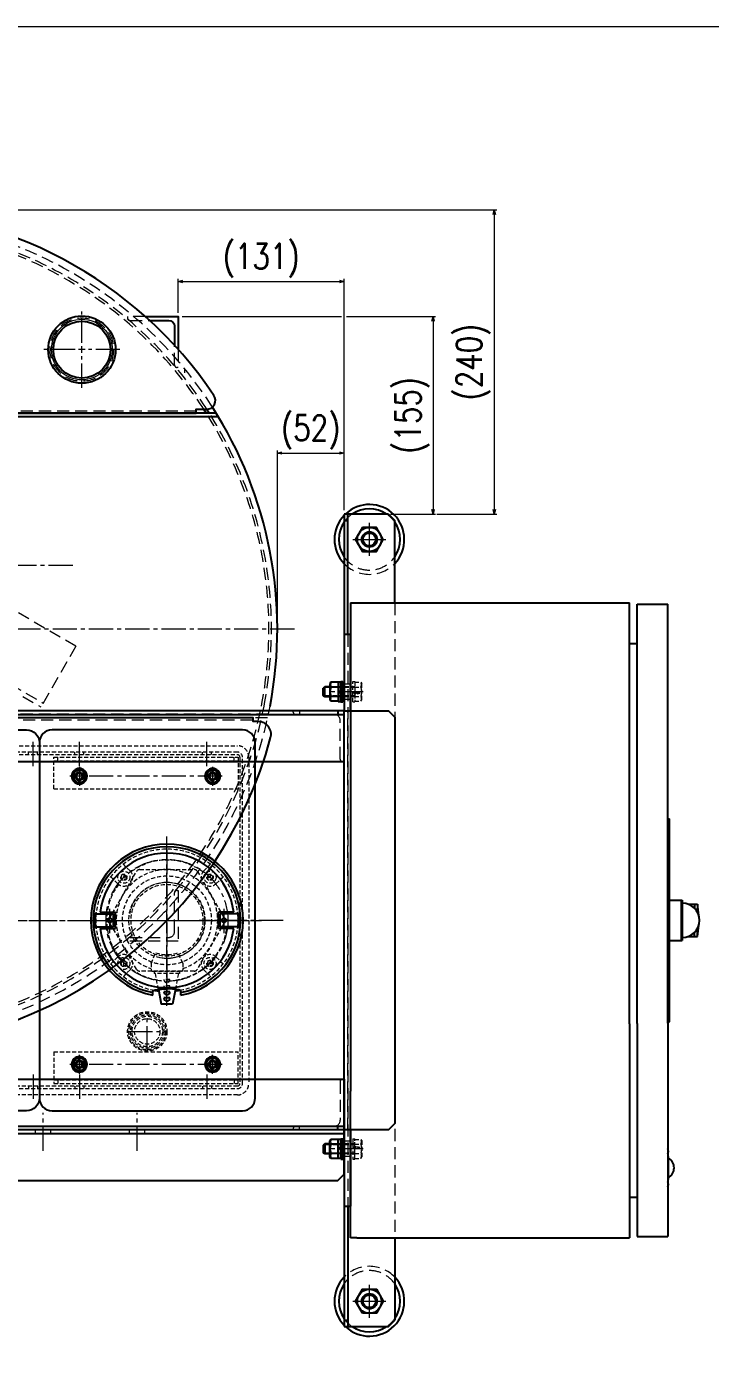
# Model space of a CAD drawing. Header units: millimetres. Extents: x 0 to 10987, y 0 to 7892.
# Drawn here: x 2579 to 3118, y 6125 to 7173 of the extents above; entities that cross this region are included whole.
import ezdxf

# ---------------------------------------------------------------- set-up
doc = ezdxf.new("R2010")
doc.units = ezdxf.units.MM
doc.linetypes.add('CENTER2', pattern=[28.575, 19.05, -3.175, 3.175, -3.175])
doc.linetypes.add('HIDDEN2', pattern=[4.7625, 3.175, -1.5875])
for name, color, linetype, lineweight in [('01_外形線', 7, 'Continuous', 25), ('02_細線', 5, 'Continuous', 13), ('03_かくれ線', 6, 'HIDDEN2', 13), ('04_中心線', 1, 'CENTER2', 9), ('07_寸法線', 3, 'Continuous', 9)]:
    doc.layers.add(name, color=color, linetype=linetype, lineweight=lineweight)
doc.styles.add('KSS_TXT', font='txt.shx', dxfattribs={"bigfont": 'extfont2.shx'})
doc.styles.add('寸法用', font='simplex.shx', dxfattribs={"width": 0.8, "bigfont": '@extfont2.shx'})
doc.dimstyles.new('機械製図用', dxfattribs={"dimtxt": 3.5, "dimasz": 3.5, "dimexe": 2, "dimexo": 0, "dimgap": 1.2, "dimtad": 1, "dimdsep": 46, "dimtxsty": '寸法用', "dimblk": 'OPEN30', "dimcen": 0, "dimclrd": 256, "dimclre": 256, "dimclrt": 7, "dimazin": 2, "dimtm": 1e-09, "dimtfac": 0.75, "dimtmove": 0, "dimatfit": 3, "dimldrblk": 'OPEN30', "dimfxl": 1, "dimlwd": -1, "dimlwe": -1, "dimarcsym": 0})

# ---------------------------------------------------------------- blocks, each defined once
blk = doc.blocks.new('*U358')
at = {"layer": '04_中心線', "color": 0, "linetype": 'CENTER2', "transparency": 16777216}
for p, q in [((0, 2.4), (0, 13)), ((-13, 0), (-2.4, 0)), ((2.4, 0), (13, 0)), ((0, -13), (0, -2.4))]:
    blk.add_line(p, q, dxfattribs=at)
at = {"layer": '04_中心線', "color": 0, "linetype": 'Continuous', "transparency": 16777216}
for p, q in [((-1.2, 0), (1.2, 0)), ((0, -1.2), (0, 1.2))]:
    blk.add_line(p, q, dxfattribs=at)
blk = doc.blocks.new('*U359')
at = {"layer": '04_中心線', "color": 0, "linetype": 'CENTER2', "transparency": 16777216}
for p, q in [((0, 2.4), (0, 13)), ((-13, 0), (-2.4, 0)), ((2.4, 0), (13, 0)), ((0, -13), (0, -2.4))]:
    blk.add_line(p, q, dxfattribs=at)
at = {"layer": '04_中心線', "color": 0, "linetype": 'Continuous', "transparency": 16777216}
for p, q in [((-1.2, 0), (1.2, 0)), ((0, -1.2), (0, 1.2))]:
    blk.add_line(p, q, dxfattribs=at)
blk = doc.blocks.new('*U356')
at = {"layer": '04_中心線', "color": 0, "linetype": 'CENTER2', "transparency": 16777216}
for p, q in [((-9.5, 0), (-1.2, 0)), ((0, 1.2), (0, 9.5)), ((1.2, 0), (9.5, 0)), ((0, -9.5), (0, -1.2))]:
    blk.add_line(p, q, dxfattribs=at)
at = {"layer": '04_中心線', "color": 0, "linetype": 'Continuous', "transparency": 16777216}
for p, q in [((-0.6, 0), (0.6, 0)), ((0, -0.6), (0, 0.6))]:
    blk.add_line(p, q, dxfattribs=at)
blk = doc.blocks.new('*U357')
at = {"layer": '04_中心線', "color": 0, "linetype": 'CENTER2', "transparency": 16777216}
for p, q in [((-9.5, 0), (-1.2, 0)), ((0, 1.2), (0, 9.5)), ((1.2, 0), (9.5, 0)), ((0, -9.5), (0, -1.2))]:
    blk.add_line(p, q, dxfattribs=at)
at = {"layer": '04_中心線', "color": 0, "linetype": 'Continuous', "transparency": 16777216}
for p, q in [((-0.6, 0), (0.6, 0)), ((0, -0.6), (0, 0.6))]:
    blk.add_line(p, q, dxfattribs=at)
blk = doc.blocks.new('_Open30')
at = {"color": 0, "linetype": 'ByBlock', "lineweight": -2}
for p, q in [((-1, 0.27), (0, 0)), ((0, 0), (-1, -0.27)), ((0, 0), (-1, 0))]:
    blk.add_line(p, q, dxfattribs=at)
blk = doc.blocks.new('*D388')
at = {"layer": '07_寸法線', "transparency": 16777216}
for p, q in [((2776.6, 6701.4), (2776.6, 6839)), ((2780.1, 6837), (2825.6, 6837)), ((2829.1, 6791.9), (2829.1, 6839))]:
    blk.add_line(p, q, dxfattribs=at)
at = {"layer": 'Defpoints', "color": 0, "transparency": 16777216}
for p in [(2829.1, 6837), (2829.1, 6788.9), (2776.6, 6698.4)]:
    blk.add_point(p, dxfattribs=at)
at = {"layer": '07_寸法線', "transparency": 16777216, "xscale": 3.5, "yscale": 3.5, "zscale": 3.5, "rotation": 180}
blk.add_blockref('_Open30', (2776.6, 6837), dxfattribs=at)
at = {"layer": '07_寸法線', "transparency": 16777216, "xscale": 3.5, "yscale": 3.5, "zscale": 3.5}
blk.add_blockref('_Open30', (2829.1, 6837), dxfattribs=at)
at = {"layer": '07_寸法線', "color": 7, "transparency": 16777216, "insert": (2802.8, 6853.4), "char_height": 20, "attachment_point": 5, "style": '寸法用'}
blk.add_mtext('(52)', dxfattribs=at)
blk = doc.blocks.new('*U430')
at = {"layer": '04_中心線', "color": 0, "linetype": 'CENTER2', "transparency": 16777216}
for p, q in [((0, 5.3), (0, 30)), ((-30, 0), (-5.3, 0)), ((0, -30), (0, -5.3)), ((5.3, 0), (30, 0))]:
    blk.add_line(p, q, dxfattribs=at)
at = {"layer": '04_中心線', "color": 0, "linetype": 'Continuous', "transparency": 16777216}
for p, q in [((0, -2.65), (0, 2.65)), ((-2.65, 0), (2.65, 0))]:
    blk.add_line(p, q, dxfattribs=at)
blk = doc.blocks.new('*U429')
at = {"layer": '04_中心線', "color": 0, "linetype": 'CENTER2', "transparency": 16777216}
for p, q in [((0, 5.3), (0, 30)), ((-30, 0), (-5.3, 0)), ((0, -30), (0, -5.3)), ((5.3, 0), (30, 0))]:
    blk.add_line(p, q, dxfattribs=at)
at = {"layer": '04_中心線', "color": 0, "linetype": 'Continuous', "transparency": 16777216}
for p, q in [((0, -2.65), (0, 2.65)), ((-2.65, 0), (2.65, 0))]:
    blk.add_line(p, q, dxfattribs=at)
blk = doc.blocks.new('*D431')
at = {"layer": '07_寸法線', "transparency": 16777216}
for p, q in [((2701.5, 6944.4), (2827.2, 6944.4)), ((2831, 6944.4), (2901.2, 6944.4)), ((2899.2, 6940.9), (2899.2, 6792.4)), ((2865.7, 6788.9), (2901.2, 6788.9))]:
    blk.add_line(p, q, dxfattribs=at)
at = {"layer": 'Defpoints', "color": 0, "transparency": 16777216}
for p in [(2698.5, 6944.4), (2862.7, 6788.9), (2899.2, 6788.9)]:
    blk.add_point(p, dxfattribs=at)
at = {"layer": '07_寸法線', "transparency": 16777216, "xscale": 3.5, "yscale": 3.5, "zscale": 3.5}
for p, rotation in [((2899.2, 6944.4), 90), ((2899.2, 6788.9), 270)]:
    blk.add_blockref('_Open30', p, dxfattribs=dict(at, rotation=rotation))
at = {"layer": '07_寸法線', "color": 7, "transparency": 16777216, "insert": (2882.8, 6866.7), "char_height": 20, "attachment_point": 5, "rotation": 90, "style": '寸法用'}
blk.add_mtext('(155)', dxfattribs=at)
blk = doc.blocks.new('*D432')
at = {"layer": '07_寸法線', "transparency": 16777216}
for p, q in [((2455.6, 7028.4), (2949.4, 7028.4)), ((2947.4, 7024.9), (2947.4, 6792.4)), ((2902.2, 6788.9), (2949.4, 6788.9))]:
    blk.add_line(p, q, dxfattribs=at)
at = {"layer": 'Defpoints', "color": 0, "transparency": 16777216}
for p in [(2452.6, 7028.4), (2899.2, 6788.9), (2947.4, 6788.9)]:
    blk.add_point(p, dxfattribs=at)
at = {"layer": '07_寸法線', "transparency": 16777216, "xscale": 3.5, "yscale": 3.5, "zscale": 3.5}
for p, rotation in [((2947.4, 7028.4), 90), ((2947.4, 6788.9), 270)]:
    blk.add_blockref('_Open30', p, dxfattribs=dict(at, rotation=rotation))
at = {"layer": '07_寸法線', "color": 7, "transparency": 16777216, "insert": (2930.9, 6908.7), "char_height": 20, "attachment_point": 5, "rotation": 90, "style": '寸法用'}
blk.add_mtext('(240)', dxfattribs=at)
blk = doc.blocks.new('*D434')
at = {"layer": '07_寸法線', "transparency": 16777216}
for p, q in [((2698.5, 6947.4), (2698.5, 6974.1)), ((2702, 6972.1), (2825.6, 6972.1)), ((2829.1, 6791.9), (2829.1, 6974.1))]:
    blk.add_line(p, q, dxfattribs=at)
at = {"layer": 'Defpoints', "color": 0, "transparency": 16777216}
for p in [(2829.1, 6972.1), (2698.5, 6944.4), (2829.1, 6788.9)]:
    blk.add_point(p, dxfattribs=at)
at = {"layer": '07_寸法線', "transparency": 16777216, "xscale": 3.5, "yscale": 3.5, "zscale": 3.5, "rotation": 180}
blk.add_blockref('_Open30', (2698.5, 6972.1), dxfattribs=at)
at = {"layer": '07_寸法線', "transparency": 16777216, "xscale": 3.5, "yscale": 3.5, "zscale": 3.5}
blk.add_blockref('_Open30', (2829.1, 6972.1), dxfattribs=at)
at = {"layer": '07_寸法線', "color": 7, "transparency": 16777216, "insert": (2763.8, 6988.6), "char_height": 20, "attachment_point": 5, "style": '寸法用'}
blk.add_mtext('(131)', dxfattribs=at)

msp = doc.modelspace()

# ---------------------------------------------------------------- linework, layer by layer
at = {"layer": '01_外形線'}
for p, q in [((2730.224, 6865.444), (2174.933, 6865.444)), ((2728.397, 6868.444), (2176.759, 6868.444)), ((2829.078, 6788.942), (2829.078, 6693.942)), ((2864.078, 6788.942), (2829.078, 6788.942)), ((2832.078, 6693.942), (2832.078, 6788.942)), ((2864.078, 6788.942), (2869.078, 6783.942)), ((2829.078, 6783.942), (2832.078, 6783.942)), ((2869.078, 6718.942), (2869.078, 6783.942)), ((2834.078, 6718.942), (2834.078, 6334.275)), ((2834.078, 6718.942), (2844.078, 6718.942)), ((2844.078, 6718.942), (3009.579, 6718.942)), ((3009.579, 6718.942), (3054.078, 6718.942)), ((3054.078, 6387.481), (3054.078, 6718.942)), ((3060.078, 6717.942), (3084.078, 6717.942)), ((3060.078, 6387.586), (3060.078, 6717.942)), ((3084.078, 6388.005), (3084.078, 6717.942)), ((2829.078, 6693.942), (2829.078, 6633.942)), ((2834.078, 6693.942), (2829.078, 6693.942)), ((2834.078, 6633.942), (2834.078, 6693.942)), ((3054.078, 6686.942), (3060.078, 6686.942)), ((2812.999, 6652.042), (2812.699, 6651.742)), ((2812.699, 6646.142), (2812.699, 6651.742)), ((2813.899, 6652.942), (2812.999, 6652.042)), ((2813.899, 6644.942), (2813.899, 6652.942)), ((2817.999, 6652.942), (2813.899, 6652.942)), ((2818.724, 6656.447), (2817.999, 6655.192)), ((2817.999, 6655.192), (2817.999, 6642.692)), ((2824.499, 6656.447), (2818.724, 6656.447)), ((2824.499, 6652.695), (2818.724, 6652.695)), ((2824.499, 6656.642), (2824.499, 6648.614)), ((2826.499, 6656.642), (2824.499, 6656.642)), ((2824.499, 6656.447), (2824.499, 6641.436)), ((2826.499, 6640.942), (2826.499, 6656.942)), ((2826.499, 6656.942), (2828.099, 6656.942)), ((2826.499, 6656.642), (2826.499, 6649.342)), ((2828.099, 6656.942), (2828.099, 6640.942)), ((2812.999, 6645.842), (2812.699, 6646.142)), ((2813.899, 6644.942), (2812.999, 6645.842)), ((2817.999, 6644.942), (2813.899, 6644.942)), ((2818.724, 6641.436), (2817.999, 6642.692)), ((2824.499, 6645.189), (2818.724, 6645.189)), ((2824.499, 6641.436), (2818.724, 6641.436)), ((2826.499, 6649.342), (2824.499, 6648.614)), ((2826.499, 6648.542), (2824.499, 6647.814)), ((2824.499, 6647.814), (2824.499, 6641.242)), ((2824.499, 6641.242), (2826.499, 6641.242)), ((2826.499, 6648.542), (2826.499, 6641.242)), ((2826.499, 6640.942), (2828.099, 6640.942)), ((2029.078, 6630.942), (2829.078, 6630.942)), ((2824.078, 6633.942), (2824.078, 6630.942)), ((2617.691, 6587.442), (2614.805, 6582.442)), ((2614.805, 6582.442), (2617.691, 6577.442)), ((2623.465, 6587.442), (2617.691, 6587.442)), ((2617.691, 6577.442), (2623.465, 6577.442)), ((2620.353, 6577.442), (2620.353, 6576.346)), ((2620.803, 6577.442), (2620.803, 6576.346)), ((2626.352, 6582.442), (2623.465, 6587.442)), ((2623.465, 6577.442), (2626.352, 6582.442)), ((2722.691, 6587.442), (2719.805, 6582.442)), ((2719.805, 6582.442), (2722.691, 6577.442)), ((2728.465, 6587.442), (2722.691, 6587.442)), ((2722.691, 6577.442), (2728.465, 6577.442)), ((2725.353, 6577.442), (2725.353, 6576.346)), ((2725.803, 6577.442), (2725.803, 6576.346)), ((2731.352, 6582.442), (2728.465, 6587.442)), ((2728.465, 6577.442), (2731.352, 6582.442)), ((3084.078, 6548.942), (3085.578, 6548.942)), ((3085.578, 6388.942), (3085.578, 6548.942)), ((3085.578, 6484.942), (3095.578, 6484.942)), ((3094.578, 6484.942), (3094.578, 6452.942)), ((3095.578, 6484.942), (3095.578, 6452.942)), ((2633.3, 6473.942), (2647.578, 6473.942)), ((2633.398, 6474.942), (2634.078, 6474.942)), ((2636.978, 6475.442), (2649.078, 6475.442)), ((2647.578, 6463.942), (2647.578, 6473.942)), ((2649.078, 6462.442), (2649.078, 6475.442)), ((2742.178, 6475.442), (2730.078, 6475.442)), ((2730.078, 6462.442), (2730.078, 6475.442)), ((2731.578, 6463.942), (2731.578, 6473.942)), ((2745.856, 6473.942), (2731.578, 6473.942)), ((2745.759, 6474.942), (2745.078, 6474.942)), ((3100.19, 6481.63), (3105.085, 6481.63)), ((3105.085, 6481.63), (3105.085, 6478.527)), ((3105.085, 6481.63), (3107.578, 6481.63)), ((3105.924, 6477.615), (3107.578, 6477.615)), ((3107.578, 6481.63), (3107.578, 6475.127)), ((2633.3, 6463.942), (2647.578, 6463.942)), ((2633.398, 6462.942), (2634.078, 6462.942)), ((2636.978, 6462.442), (2649.078, 6462.442)), ((2742.178, 6462.442), (2730.078, 6462.442)), ((2745.856, 6463.942), (2731.578, 6463.942)), ((2745.759, 6462.942), (2745.078, 6462.942)), ((3107.578, 6456.254), (3107.578, 6462.757)), ((3085.578, 6452.942), (3095.578, 6452.942)), ((3100.19, 6456.254), (3107.578, 6456.254)), ((3105.085, 6456.254), (3105.085, 6459.357)), ((2678.578, 6409.959), (2678.578, 6412.959)), ((2682.578, 6414.572), (2682.578, 6413.381)), ((2682.89, 6414.613), (2685.078, 6402.942)), ((2691.988, 6412.66), (2687.168, 6412.66)), ((2696.267, 6414.613), (2694.078, 6402.942)), ((2696.578, 6414.572), (2696.578, 6413.381)), ((2700.578, 6409.959), (2700.578, 6412.959)), ((2694.078, 6402.942), (2685.078, 6402.942)), ((2691.988, 6407.839), (2687.168, 6407.839)), ((3084.078, 6388.942), (3085.578, 6388.942)), ((3054.078, 6387.481), (3054.078, 6218.942)), ((3060.078, 6387.586), (3060.078, 6219.942)), ((3084.078, 6388.005), (3084.078, 6219.942)), ((2617.691, 6360.442), (2614.805, 6355.442)), ((2623.465, 6360.442), (2617.691, 6360.442)), ((2626.352, 6355.442), (2623.465, 6360.442)), ((2722.691, 6360.442), (2719.805, 6355.442)), ((2728.465, 6360.442), (2722.691, 6360.442)), ((2731.352, 6355.442), (2728.465, 6360.442)), ((2614.805, 6355.442), (2617.691, 6350.442)), ((2617.691, 6350.442), (2623.465, 6350.442)), ((2620.353, 6350.442), (2620.353, 6349.346)), ((2620.803, 6350.442), (2620.803, 6349.346)), ((2623.465, 6350.442), (2626.352, 6355.442)), ((2719.805, 6355.442), (2722.691, 6350.442)), ((2722.691, 6350.442), (2728.465, 6350.442)), ((2725.353, 6350.442), (2725.353, 6349.346)), ((2725.803, 6350.442), (2725.803, 6349.346)), ((2728.465, 6350.442), (2731.352, 6355.442)), ((2834.078, 6218.942), (2834.078, 6334.275)), ((2029.078, 6306.942), (2829.078, 6306.942)), ((2824.078, 6303.942), (2824.078, 6306.942)), ((2029.078, 6300.942), (2829.078, 6300.942)), ((2818.724, 6296.447), (2817.999, 6295.192)), ((2817.999, 6282.692), (2817.999, 6295.192)), ((2824.499, 6296.447), (2818.724, 6296.447)), ((2824.499, 6290.07), (2824.499, 6296.642)), ((2824.499, 6296.642), (2826.499, 6296.642)), ((2824.499, 6281.436), (2824.499, 6296.447)), ((2826.499, 6296.942), (2826.499, 6280.942)), ((2826.499, 6296.942), (2828.099, 6296.942)), ((2826.499, 6289.342), (2826.499, 6296.642)), ((2828.099, 6280.942), (2828.099, 6296.942)), ((2829.078, 6303.942), (2829.078, 6243.942)), ((2834.078, 6303.942), (2834.078, 6243.942)), ((2812.999, 6292.042), (2812.699, 6291.742)), ((2812.699, 6291.742), (2812.699, 6286.142)), ((2812.999, 6285.842), (2812.699, 6286.142)), ((2813.899, 6292.942), (2812.999, 6292.042)), ((2813.899, 6284.942), (2812.999, 6285.842)), ((2813.899, 6292.942), (2813.899, 6284.942)), ((2817.999, 6292.942), (2813.899, 6292.942)), ((2817.999, 6284.942), (2813.899, 6284.942)), ((2824.499, 6292.695), (2818.724, 6292.695)), ((2824.499, 6285.189), (2818.724, 6285.189)), ((2826.499, 6289.342), (2824.499, 6290.07)), ((2824.499, 6281.242), (2824.499, 6289.27)), ((2826.499, 6288.542), (2824.499, 6289.27)), ((2826.499, 6281.242), (2826.499, 6288.542)), ((2818.724, 6281.436), (2817.999, 6282.692)), ((2824.499, 6281.436), (2818.724, 6281.436)), ((2826.499, 6281.242), (2824.499, 6281.242)), ((2826.499, 6280.942), (2828.099, 6280.942)), ((3084.578, 6264.942), (3084.578, 6282.942)), ((2829.078, 6243.942), (2829.078, 6148.942)), ((2829.078, 6243.942), (2834.078, 6243.942)), ((2832.078, 6243.942), (2832.078, 6148.942)), ((3054.078, 6250.942), (3060.078, 6250.942)), ((2839.078, 6218.942), (2834.078, 6218.942)), ((2839.078, 6218.942), (3054.078, 6218.942)), ((2869.078, 6218.942), (2869.078, 6153.942)), ((3060.078, 6219.942), (3084.078, 6219.942)), ((2829.078, 6153.942), (2832.078, 6153.942)), ((2829.078, 6148.942), (2864.078, 6148.942)), ((2864.078, 6148.942), (2869.078, 6153.942))]:
    msp.add_line(p, q, dxfattribs=at)
for points in [[(2192.578, 6868.444), (2712.578, 6868.444), (2712.578, 6871.444), (2720.774, 6871.444, 0.60007457), (2726.586, 6882.345, 0.53319249), (2178.57, 6882.345, 0.60007457), (2184.382, 6871.444), (2192.578, 6871.444)], [(2147.578, 6625.423), (2143.53, 6625.423, 0.49332434), (2133.872, 6612.829, 0.76686983), (2771.284, 6612.829, 0.49332434), (2761.627, 6625.423), (2757.578, 6625.423), (2757.578, 6628.423), (2147.578, 6628.423)], [(2589.078, 6608.942), (2589.078, 6328.942, 0.41421356), (2599.078, 6318.942), (2749.078, 6318.942, 0.41421356), (2759.078, 6328.942), (2759.078, 6608.942, 0.41421356), (2749.078, 6618.942), (2599.078, 6618.942, 0.41421356)]]:
    msp.add_lwpolyline(points, format="xyb", close=True, dxfattribs=at)
msp.add_lwpolyline([(2672.6, 6944.392), (2698.526, 6944.392), (2698.526, 6918.466)], dxfattribs=at)
for points in [[(2675.776, 6941.392), (2691.026, 6941.392, -0.41421356), (2695.526, 6936.892), (2695.526, 6921.774)], [(2024.078, 6618.942), (2579.078, 6618.942, -0.41421356), (2589.078, 6608.942), (2589.078, 6328.942, -0.41421356), (2579.078, 6318.942), (2024.078, 6318.942), (2024.078, 6618.942)]]:
    msp.add_lwpolyline(points, format="xyb", dxfattribs=at)
for points in [[(2843.593, 6778.442), (2838.108, 6768.942), (2843.593, 6759.442), (2854.563, 6759.442), (2860.048, 6768.942), (2854.563, 6778.442)], [(2029.078, 6593.942), (2829.078, 6593.942), (2829.078, 6633.942), (2029.078, 6633.942)], [(2869.078, 6628.942), (2869.078, 6308.942), (2864.078, 6303.942), (2829.078, 6303.942), (2829.078, 6633.942), (2864.078, 6633.942)], [(2029.078, 6343.942), (2829.078, 6343.942), (2829.078, 6303.942), (2029.078, 6303.942)], [(2034.078, 6263.942), (2824.078, 6263.942), (2829.078, 6268.942), (2829.078, 6303.942), (2029.078, 6303.942), (2029.078, 6268.942)], [(2843.593, 6159.442), (2838.108, 6168.942), (2843.593, 6178.442), (2854.563, 6178.442), (2860.048, 6168.942), (2854.563, 6159.442)]]:
    msp.add_lwpolyline(points, close=True, dxfattribs=at)
for centre, radius in [((2622.578, 6918.444), 26.5), ((2622.578, 6918.444), 22.422), ((2849.078, 6768.942), 9.5), ((2849.078, 6768.942), 6), ((2849.078, 6768.942), 5.053), ((2620.578, 6582.442), 5), ((2620.578, 6582.442), 3), ((2620.578, 6582.442), 2.458), ((2725.578, 6582.442), 5), ((2725.578, 6582.442), 3), ((2725.578, 6582.442), 2.458), ((2644.578, 6468.942), 1.75), ((2734.578, 6468.942), 1.75), ((2620.578, 6355.442), 5), ((2620.578, 6355.442), 3), ((2620.578, 6355.442), 2.458), ((2725.578, 6355.442), 5), ((2725.578, 6355.442), 3), ((2725.578, 6355.442), 2.458), ((2849.078, 6168.942), 9.5), ((2849.078, 6168.942), 6), ((2849.078, 6168.942), 5.053)]:
    msp.add_circle(centre, radius, dxfattribs=at)
for centre, radius, start, end in [((2452.578, 6698.444), 317.319, 32.393979, 33.037803), ((2452.578, 6698.444), 319.319, 32.166577, 32.80532), ((2452.578, 6698.444), 324, 349.187285, 32.640498), ((2849.078, 6768.942), 27.518, 136.618156, 223.381844), ((2849.078, 6768.942), 27.518, 316.618156, 133.381844), ((2849.078, 6768.942), 24.18, 55.803921, 124.196079), ((2849.078, 6768.942), 24.18, 145.803921, 214.196079), ((2849.078, 6768.942), 24.18, 325.803921, 34.196079), ((2828.075, 6648.942), 10.077, 158.134607, 201.865393), ((2821.974, 6654.571), 3.753, 150.000011, 209.999989), ((2821.974, 6643.313), 3.753, 150.000011, 209.999989), ((2620.578, 6582.442), 6.1, 272.113848, 267.886152), ((2725.578, 6582.442), 6.1, 272.113848, 267.886152), ((2620.578, 6582.442), 6, 267.886152, 272.149096), ((2725.578, 6582.442), 6, 267.886152, 272.149096), ((2689.578, 6468.942), 60, 280.563978, 259.436022), ((2689.578, 6468.942), 58, 280.932661, 259.067339), ((2689.578, 6468.942), 53, 7.044576, 172.955424), ((2689.578, 6468.942), 56.5, 173.903998, 186.096002), ((2689.578, 6468.942), 56.5, 353.903998, 6.096002), ((3095.578, 6468.942), 13.5, 270, 90), ((3027.586, 6468.942), 80.992, 2.810759, 9.012893), ((2689.578, 6468.942), 53, 187.044576, 352.955424), ((3027.586, 6468.942), 80.992, 350.987107, 357.189241), ((2689.578, 6468.942), 56, 259.557913, 263.391465), ((2689.578, 6412.66), 2.41, 180, 0), ((2689.578, 6468.942), 56, 276.608535, 280.442087), ((2689.578, 6407.839), 2.41, 180, 0), ((2620.578, 6355.442), 6.1, 272.113848, 267.886152), ((2725.578, 6355.442), 6.1, 272.113848, 267.886152), ((2620.578, 6355.442), 6, 267.886152, 272.149096), ((2725.578, 6355.442), 6, 267.886152, 272.149096), ((2821.974, 6294.571), 3.753, 150.000011, 209.999989), ((2828.075, 6288.942), 10.077, 158.134607, 201.865393), ((2821.974, 6283.313), 3.753, 150.000011, 209.999989), ((3080.328, 6286.942), 4.25, 331.927513, 28.072487), ((3080.078, 6273.942), 9, 300, 60), ((3080.328, 6260.942), 4.25, 331.927513, 28.072487), ((2849.078, 6168.942), 27.518, 136.618156, 223.381844), ((2849.078, 6168.942), 24.18, 145.803921, 214.196079), ((2849.078, 6168.942), 27.518, 226.618156, 43.381844), ((2849.078, 6168.942), 24.18, 325.803921, 34.196079), ((2849.078, 6168.942), 24.18, 235.803921, 304.196079)]:
    msp.add_arc(centre, radius, start, end, dxfattribs=at)
at = {"layer": '01_外形線', "start_tangent": (0, 1)}
for points, end_tangent in [([(2678.578, 6412.959), (2678.93, 6413.569), (2679.513, 6413.905), (2681.02, 6414.317), (2689.595, 6414.942)], (1, 0)), ([(2700.578, 6412.959), (2700.226, 6413.569), (2699.643, 6413.905), (2698.136, 6414.317), (2689.561, 6414.942)], (-1, 0))]:
    msp.add_spline(points, degree=3, dxfattribs=dict(at, end_tangent=end_tangent))
at = {"layer": '02_細線'}
for p, q in [((2817.999, 6652.192), (2813.149, 6652.192)), ((2817.999, 6645.692), (2813.149, 6645.692)), ((2817.999, 6292.192), (2813.149, 6292.192)), ((2817.999, 6285.692), (2813.149, 6285.692))]:
    msp.add_line(p, q, dxfattribs=at)
msp.add_circle((2622.578, 6918.444), 23.901, dxfattribs=at)
at = {"layer": '03_かくれ線'}
for p, q in [((2703.526, 6903.386), (2703.526, 6899.392)), ((2837.699, 6652.942), (2817.999, 6652.942)), ((2837.699, 6652.192), (2817.999, 6652.192)), ((2836.099, 6640.942), (2836.099, 6656.942)), ((2836.099, 6656.942), (2837.699, 6656.942)), ((2837.699, 6656.942), (2837.699, 6640.942)), ((2837.699, 6656.447), (2837.699, 6641.436)), ((2837.699, 6656.447), (2842.303, 6656.447)), ((2837.699, 6652.695), (2842.303, 6652.695)), ((2842.303, 6656.447), (2842.999, 6655.242)), ((2842.999, 6642.642), (2842.999, 6655.242)), ((2837.699, 6645.692), (2817.999, 6645.692)), ((2837.699, 6644.942), (2817.999, 6644.942)), ((2836.099, 6640.942), (2837.699, 6640.942)), ((2837.699, 6645.189), (2842.303, 6645.189)), ((2837.699, 6641.436), (2842.303, 6641.436)), ((2842.303, 6641.436), (2842.999, 6642.642)), ((2354.078, 6606.442), (2745.078, 6606.442)), ((2745.078, 6601.442), (2354.078, 6601.442)), ((2354.078, 6599.442), (2745.078, 6599.442)), ((2580.478, 6599.442), (2580.478, 6601.442)), ((2587.678, 6599.442), (2587.678, 6601.442)), ((2616.978, 6599.442), (2616.978, 6601.442)), ((2616.978, 6599.442), (2616.978, 6601.442)), ((2624.178, 6599.442), (2624.178, 6601.442)), ((2624.178, 6599.442), (2624.178, 6601.442)), ((2717.478, 6599.442), (2717.478, 6601.442)), ((2724.678, 6599.442), (2724.678, 6601.442)), ((2600.578, 6572.442), (2600.578, 6597.442)), ((2600.578, 6597.442), (2745.578, 6597.442)), ((2600.578, 6594.442), (2745.578, 6594.442)), ((2603.578, 6594.442), (2603.578, 6597.442)), ((2742.578, 6594.442), (2742.578, 6597.442)), ((2745.578, 6597.442), (2745.578, 6572.442)), ((2747.078, 6597.442), (2747.078, 6340.442)), ((2749.078, 6340.442), (2749.078, 6597.442)), ((2754.078, 6597.442), (2754.078, 6340.442)), ((2600.578, 6572.442), (2745.578, 6572.442)), ((2660.587, 6507.833), (2655.24, 6513.179)), ((2655.637, 6505.433), (2655.637, 6500.333)), ((2718.57, 6507.833), (2723.916, 6513.179)), ((2723.519, 6505.433), (2723.519, 6500.333)), ((2650.687, 6497.933), (2645.341, 6503.28)), ((2658.187, 6502.883), (2653.087, 6502.883)), ((2720.969, 6502.883), (2726.069, 6502.883)), ((2728.469, 6497.933), (2733.815, 6503.28)), ((2677.078, 6435.182), (2680.754, 6443.425)), ((2702.078, 6435.182), (2698.402, 6443.425)), ((2650.687, 6439.951), (2645.341, 6434.604)), ((2658.187, 6435.001), (2653.087, 6435.001)), ((2655.637, 6432.451), (2655.637, 6437.551)), ((2677.078, 6435.182), (2677.078, 6429.942)), ((2702.078, 6435.182), (2702.078, 6429.942)), ((2726.069, 6435.001), (2720.969, 6435.001)), ((2723.519, 6437.551), (2723.519, 6432.451)), ((2728.469, 6439.951), (2733.815, 6434.604)), ((2660.587, 6430.051), (2655.24, 6424.705)), ((2678.078, 6428.942), (2701.078, 6428.942)), ((2679.578, 6428.942), (2679.578, 6426.942)), ((2699.578, 6426.942), (2679.578, 6426.942)), ((2682.89, 6414.613), (2680.578, 6426.942)), ((2691.988, 6422.3), (2687.168, 6422.3)), ((2698.578, 6426.942), (2696.267, 6414.613)), ((2699.578, 6428.942), (2699.578, 6426.942)), ((2718.57, 6430.051), (2723.073, 6425.547)), ((2691.988, 6417.48), (2687.168, 6417.48)), ((2600.578, 6365.442), (2600.578, 6340.442)), ((2600.578, 6365.442), (2745.578, 6365.442)), ((2745.578, 6340.442), (2745.578, 6365.442)), ((2745.078, 6338.442), (2354.078, 6338.442)), ((2354.078, 6336.442), (2745.078, 6336.442)), ((2580.478, 6338.442), (2580.478, 6336.442)), ((2587.678, 6338.442), (2587.678, 6336.442)), ((2600.578, 6343.442), (2745.578, 6343.442)), ((2600.578, 6340.442), (2745.578, 6340.442)), ((2603.578, 6343.442), (2603.578, 6340.442)), ((2616.978, 6338.442), (2616.978, 6336.442)), ((2616.978, 6338.442), (2616.978, 6336.442)), ((2624.178, 6338.442), (2624.178, 6336.442)), ((2624.178, 6338.442), (2624.178, 6336.442)), ((2717.478, 6338.442), (2717.478, 6336.442)), ((2724.678, 6338.442), (2724.678, 6336.442)), ((2742.578, 6343.442), (2742.578, 6340.442)), ((2745.078, 6331.442), (2354.078, 6331.442)), ((2836.099, 6296.942), (2836.099, 6280.942)), ((2836.099, 6296.942), (2837.699, 6296.942)), ((2837.699, 6280.942), (2837.699, 6296.942)), ((2837.699, 6281.436), (2837.699, 6296.447)), ((2837.699, 6296.447), (2842.303, 6296.447)), ((2842.303, 6296.447), (2842.999, 6295.242)), ((2842.999, 6295.242), (2842.999, 6282.642)), ((2837.699, 6292.942), (2817.999, 6292.942)), ((2837.699, 6292.192), (2817.999, 6292.192)), ((2837.699, 6285.692), (2817.999, 6285.692)), ((2837.699, 6284.942), (2817.999, 6284.942)), ((2837.699, 6292.695), (2842.303, 6292.695)), ((2837.699, 6285.189), (2842.303, 6285.189)), ((2836.099, 6280.942), (2837.699, 6280.942)), ((2837.699, 6281.436), (2842.303, 6281.436)), ((2842.303, 6281.436), (2842.999, 6282.642))]:
    msp.add_line(p, q, dxfattribs=at)
at = {"layer": '03_かくれ線', "ltscale": 3}
for p, q in [((2712.578, 6869.944), (2192.578, 6869.944)), ((2869.078, 6718.942), (2869.078, 6218.942)), ((2829.078, 6693.942), (2829.078, 6243.942)), ((2832.078, 6693.942), (2832.078, 6243.942)), ((2834.078, 6654.942), (2829.078, 6654.942)), ((2834.078, 6642.942), (2829.078, 6642.942)), ((2794.078, 6633.942), (2794.078, 6630.942)), ((2829.078, 6633.942), (2829.078, 6303.942)), ((2832.078, 6303.942), (2832.078, 6633.942)), ((2834.078, 6633.942), (2834.078, 6303.942)), ((2147.578, 6626.923), (2757.578, 6626.923)), ((2794.078, 6303.942), (2794.078, 6306.942)), ((2586.078, 6300.942), (2586.078, 6303.942)), ((2598.078, 6300.942), (2598.078, 6303.942)), ((2660.078, 6300.942), (2660.078, 6303.942)), ((2672.078, 6300.942), (2672.078, 6303.942)), ((2834.078, 6294.942), (2829.078, 6294.942)), ((2834.078, 6282.942), (2829.078, 6282.942))]:
    msp.add_line(p, q, dxfattribs=at)
at = {"layer": '03_かくれ線', "ltscale": 3, "transparency": 33554559}
for p, q in [((2617.934, 6684.849), (2554.114, 6721.696)), ((2617.934, 6684.849), (2590.331, 6637.039)), ((2526.511, 6673.886), (2590.331, 6637.039)), ((2529.056, 6676.499), (2592.099, 6640.101)), ((2769.575, 6631.444), (2268.154, 6631.444)), ((2768.926, 6628.444), (2268.648, 6628.41))]:
    msp.add_line(p, q, dxfattribs=at)
at = {"layer": '03_かくれ線', "ltscale": 3}
for points in [[(2672.6, 6944.392), (2658.526, 6944.392), (2658.526, 6943.392, 0.41421356), (2660.526, 6941.392), (2675.776, 6941.392)], [(2698.526, 6918.466), (2698.526, 6904.392), (2697.526, 6904.392, -0.41421356), (2695.526, 6906.392), (2695.526, 6921.774)]]:
    msp.add_lwpolyline(points, format="xyb", dxfattribs=at)
for points in [[(2829.078, 6593.942), (2828.078, 6593.942, -0.41421356), (2826.078, 6595.942), (2826.078, 6626.442, 0.41421356), (2821.578, 6630.942), (2791.078, 6630.942, -0.41421356), (2789.078, 6632.942), (2789.078, 6633.942), (2829.078, 6633.942)], [(2829.078, 6343.942), (2828.078, 6343.942, 0.41421356), (2826.078, 6341.942), (2826.078, 6311.442, -0.41421356), (2821.578, 6306.942), (2791.078, 6306.942, 0.41421356), (2789.078, 6304.942), (2789.078, 6303.942), (2829.078, 6303.942)]]:
    msp.add_lwpolyline(points, format="xyb", close=True, dxfattribs=at)
at = {"layer": '03_かくれ線'}
msp.add_lwpolyline([(2734.9, 6467.442), (2713.538, 6430.442, -0.26794919), (2710.94, 6428.942), (2668.216, 6428.942, -0.26794919), (2665.618, 6430.442), (2644.256, 6467.442, -0.26794919), (2644.256, 6470.442), (2665.618, 6507.442, -0.26794919), (2668.216, 6508.942), (2710.94, 6508.942, -0.26794919), (2713.538, 6507.442), (2734.9, 6470.442, -0.26794919)], format="xyb", close=True, dxfattribs=at)
at = {"layer": '03_かくれ線', "ltscale": 3, "transparency": 33554559}
msp.add_lwpolyline([(2698.526, 6492.496), (2698.526, 6452.496), (2658.526, 6452.496), (2658.526, 6453.496, -0.41184195), (2660.526, 6455.496), (2691.026, 6455.496, 0.41421356), (2695.526, 6459.996), (2695.526, 6490.496, -0.41184195), (2697.526, 6492.496), (2698.526, 6492.496)], format="xyb", dxfattribs=at)
at = {"layer": '03_かくれ線', "ltscale": 3}
for centre, radius in [((2622.578, 6918.444), 25), ((2849.078, 6768.942), 6), ((2849.078, 6168.942), 6)]:
    msp.add_circle(centre, radius, dxfattribs=at)
at = {"layer": '03_かくれ線'}
for centre, radius in [((2620.578, 6582.442), 3.6), ((2620.578, 6582.442), 3.5), ((2620.578, 6582.442), 2.458), ((2725.578, 6582.442), 3.6), ((2725.578, 6582.442), 3.5), ((2725.578, 6582.442), 2.458), ((2655.637, 6502.883), 4.75), ((2655.637, 6502.883), 2.5), ((2655.637, 6502.883), 2.5), ((2655.637, 6502.883), 2), ((2655.637, 6502.883), 2), ((2723.519, 6502.883), 4.75), ((2723.519, 6502.883), 2.5), ((2723.519, 6502.883), 2.5), ((2723.519, 6502.883), 2), ((2723.519, 6502.883), 2), ((2689.578, 6468.942), 35), ((2689.578, 6468.942), 30), ((2689.578, 6468.942), 30), ((2689.578, 6468.942), 28.328), ((2655.637, 6435.001), 4.75), ((2655.637, 6435.001), 2.5), ((2655.637, 6435.001), 2.5), ((2655.637, 6435.001), 2), ((2655.637, 6435.001), 2), ((2723.519, 6435.001), 4.75), ((2723.519, 6435.001), 2.5), ((2723.519, 6435.001), 2.5), ((2723.519, 6435.001), 2), ((2723.519, 6435.001), 2), ((2674.078, 6381.442), 15.5), ((2674.078, 6381.442), 14.5), ((2674.078, 6381.442), 13.2), ((2674.078, 6381.442), 12), ((2674.078, 6381.442), 10), ((2620.578, 6355.442), 3.6), ((2620.578, 6355.442), 3.5), ((2620.578, 6355.442), 2.458), ((2725.578, 6355.442), 3.6), ((2725.578, 6355.442), 3.5), ((2725.578, 6355.442), 2.458)]:
    msp.add_circle(centre, radius, dxfattribs=at)
at = {"layer": '03_かくれ線', "ltscale": 3}
for centre, radius, start, end in [((2452.578, 6698.444), 324, 32.640498, 147.370054), ((2452.578, 6698.444), 319.319, 32.80532, 147.19468), ((2452.578, 6698.444), 317.319, 33.037803, 146.962197), ((2452.578, 6698.444), 317.319, 348.956807, 32.393979), ((2452.578, 6698.444), 319.319, 349.026835, 32.166577), ((2849.078, 6768.942), 27.518, 133.381844, 136.618156), ((2849.078, 6768.942), 24.18, 124.196079, 145.803921), ((2849.078, 6768.942), 24.18, 34.196079, 55.803921), ((2849.078, 6768.942), 24.18, 214.196079, 325.803921), ((2849.078, 6768.942), 27.518, 223.381844, 316.618156), ((2849.078, 6168.942), 27.518, 43.381844, 136.618156), ((2849.078, 6168.942), 24.18, 34.196079, 145.803921), ((2849.078, 6168.942), 24.18, 214.196079, 235.803921), ((2849.078, 6168.942), 27.518, 223.381844, 226.618156), ((2849.078, 6168.942), 24.18, 304.196079, 325.803921)]:
    msp.add_arc(centre, radius, start, end, dxfattribs=at)
at = {"layer": '03_かくれ線'}
for centre, radius, start, end in [((2839.053, 6654.571), 3.753, 330.000009, 29.999991), ((2832.534, 6648.942), 10.465, 338.985578, 21.014422), ((2839.053, 6643.313), 3.753, 330.000009, 29.999991), ((2745.078, 6597.442), 9, 0, 90), ((2745.078, 6597.442), 4, 0, 90), ((2745.078, 6597.442), 2, 0, 90), ((2689.578, 6468.942), 56, 280.442087, 259.557913), ((2689.578, 6468.942), 47.5, 53.385524, 126.614476), ((2689.578, 6468.942), 40, 288.209961, 251.790008), ((2655.637, 6502.883), 7, 225, 45), ((2723.519, 6502.883), 7, 135, 315), ((2689.578, 6468.942), 47.5, 143.385524, 216.614476), ((2689.578, 6468.942), 29.807, 260, 170), ((2689.578, 6468.942), 47.5, 188.385524, 261.614476), ((2689.578, 6468.942), 47.5, 278.385524, 351.614476), ((2655.637, 6435.001), 7, 315, 135), ((2689.578, 6468.942), 27, 250.924499, 289.075501), ((2723.519, 6435.001), 7, 45, 225), ((2678.078, 6429.942), 1, 180, 270), ((2689.578, 6422.3), 2.41, 180, 0), ((2701.078, 6429.942), 1, 270, 0), ((2689.578, 6417.48), 2.41, 180, 0), ((2745.078, 6340.442), 9, 270, 0), ((2745.078, 6340.442), 4, 270, 0), ((2745.078, 6340.442), 2, 270, 0), ((2839.053, 6294.571), 3.753, 330.000009, 29.999991), ((2832.534, 6288.942), 10.465, 338.985578, 21.014422), ((2839.053, 6283.313), 3.753, 330.000009, 29.999991)]:
    msp.add_arc(centre, radius, start, end, dxfattribs=at)
at = {"layer": '03_かくれ線', "ltscale": 3, "transparency": 33554559}
for radius, start, end in [(324, 188.748961, 349.187285), (319.319, 188.878237, 349.026835), (317.319, 189.047285, 348.956807)]:
    msp.add_arc((2452.578, 6698.444), radius, start, end, dxfattribs=at)
at = {"layer": '04_中心線'}
for p, q in [((2615.354, 6748.444), (2289.802, 6748.444)), ((2113.81, 6698.444), (2791.346, 6698.444)), ((2842.999, 6648.942), (2812.699, 6648.942)), ((2844.078, 6648.942), (2819.078, 6648.942)), ((2584.078, 6590.442), (2584.078, 6610.442)), ((2620.578, 6590.442), (2620.578, 6610.442)), ((2620.578, 6590.442), (2620.578, 6610.442)), ((2721.078, 6590.442), (2721.078, 6610.442)), ((2620.578, 6589.942), (2620.578, 6574.942)), ((2620.578, 6589.942), (2620.578, 6574.942)), ((2620.578, 6588.542), (2620.578, 6576.342)), ((2725.578, 6589.942), (2725.578, 6574.942)), ((2725.578, 6589.942), (2725.578, 6574.942)), ((2725.578, 6588.542), (2725.578, 6576.342)), ((2733.078, 6582.442), (2613.078, 6582.442)), ((2733.078, 6582.442), (2613.078, 6582.442)), ((2626.678, 6582.442), (2614.478, 6582.442)), ((2731.678, 6582.442), (2719.478, 6582.442)), ((2689.578, 6401.665), (2689.578, 6536.218)), ((2689.578, 6524.442), (2689.578, 6413.442)), ((2644.578, 6458.942), (2644.578, 6478.942)), ((2734.578, 6458.942), (2734.578, 6478.942)), ((2015.578, 6468.942), (2599.078, 6468.942)), ((2354.078, 6468.942), (2754.078, 6468.942)), ((2584.078, 6468.942), (2764.078, 6468.942)), ((2625.031, 6468.942), (2754.126, 6468.942)), ((2781.078, 6468.942), (2715.078, 6468.942)), ((2674.078, 6366.442), (2674.078, 6396.442)), ((2659.078, 6381.442), (2689.078, 6381.442)), ((2620.578, 6347.942), (2620.578, 6362.942)), ((2620.578, 6347.942), (2620.578, 6362.942)), ((2620.578, 6361.542), (2620.578, 6349.342)), ((2725.578, 6347.942), (2725.578, 6362.942)), ((2725.578, 6347.942), (2725.578, 6362.942)), ((2725.578, 6361.542), (2725.578, 6349.342)), ((2584.078, 6347.442), (2584.078, 6327.442)), ((2733.078, 6355.442), (2613.078, 6355.442)), ((2733.078, 6355.442), (2613.078, 6355.442)), ((2626.678, 6355.442), (2614.478, 6355.442)), ((2620.578, 6347.442), (2620.578, 6327.442)), ((2620.578, 6347.442), (2620.578, 6327.442)), ((2731.678, 6355.442), (2719.478, 6355.442)), ((2721.078, 6347.442), (2721.078, 6327.442)), ((2592.078, 6287.442), (2592.078, 6317.442)), ((2666.078, 6287.442), (2666.078, 6317.442)), ((2842.999, 6288.942), (2812.699, 6288.942)), ((2844.078, 6288.942), (2819.078, 6288.942))]:
    msp.add_line(p, q, dxfattribs=at)
msp.add_circle((2689.578, 6468.942), 48, dxfattribs=at)
at = {"layer": 'Defpoints', "color": 3, "lineweight": 0}
msp.add_lwpolyline([(4906.487, 4114.794), (552.041, 4114.794), (552.041, 7172.84), (4906.487, 7172.84)], close=True, dxfattribs=at)

# ---------------------------------------------------------------- block references
at = {"layer": '04_中心線', "linetype": 'CENTER2', "rotation": 89.99999999999999}
for name in ['*U430', '*U429']:
    msp.add_blockref(name, (2622.578, 6918.444), dxfattribs=at)
at = {"layer": '04_中心線', "linetype": 'CENTER2'}
for name, p in [('*U358', (2849.078, 6768.942)), ('*U356', (2849.078, 6768.942)), ('*U359', (2849.078, 6168.942)), ('*U357', (2849.078, 6168.942))]:
    msp.add_blockref(name, p, dxfattribs=at)

# ---------------------------------------------------------------- texts
at = {"layer": '03_かくれ線', "style": 'KSS_TXT'}
for p in [(2841.523, 6648.262), (2841.523, 6290.622)]:
    msp.add_text('M8-25', height=1, rotation=180, dxfattribs=at).set_placement(p)

# ---------------------------------------------------------------- dimensions: what is measured, and where the dimension line sits
at = {"layer": '07_寸法線'}
for base, p1, p2, picture, middle in [((2947.37, 6788.942), (2452.578, 7028.444), (2899.213, 6788.942), '*D432', (2930.931, 6908.693)), ((2899.213, 6788.942), (2698.526, 6944.392), (2862.668, 6788.942), '*D431', (2882.775, 6866.667))]:
    dim = msp.add_linear_dim(base=base, p1=p1, p2=p2, angle=90, text='(<>)', dimstyle='機械製図用', override={"dimtxt": 20, "dimexo": 3, "dimdec": 0}, dxfattribs=at)
    dim.commit()
    dim.dimension.update_dxf_attribs({"geometry": picture, "text_midpoint": middle})
for base, p1, p2, picture, middle in [((2829.078, 6972.123), (2698.526, 6944.392), (2829.078, 6788.942), '*D434', (2763.802, 6988.561)), ((2829.07813, 6836.96056), (2776.57814, 6698.4441), (2829.07813, 6788.94193), '*D388', (2802.82813, 6853.39866))]:
    dim = msp.add_linear_dim(base=base, p1=p1, p2=p2, text='(<>)', dimstyle='機械製図用', override={"dimtxt": 20, "dimexo": 3, "dimdec": 0}, dxfattribs=at)
    dim.commit()
    dim.dimension.update_dxf_attribs({"geometry": picture, "text_midpoint": middle})

doc.saveas('drawing.dxf')
